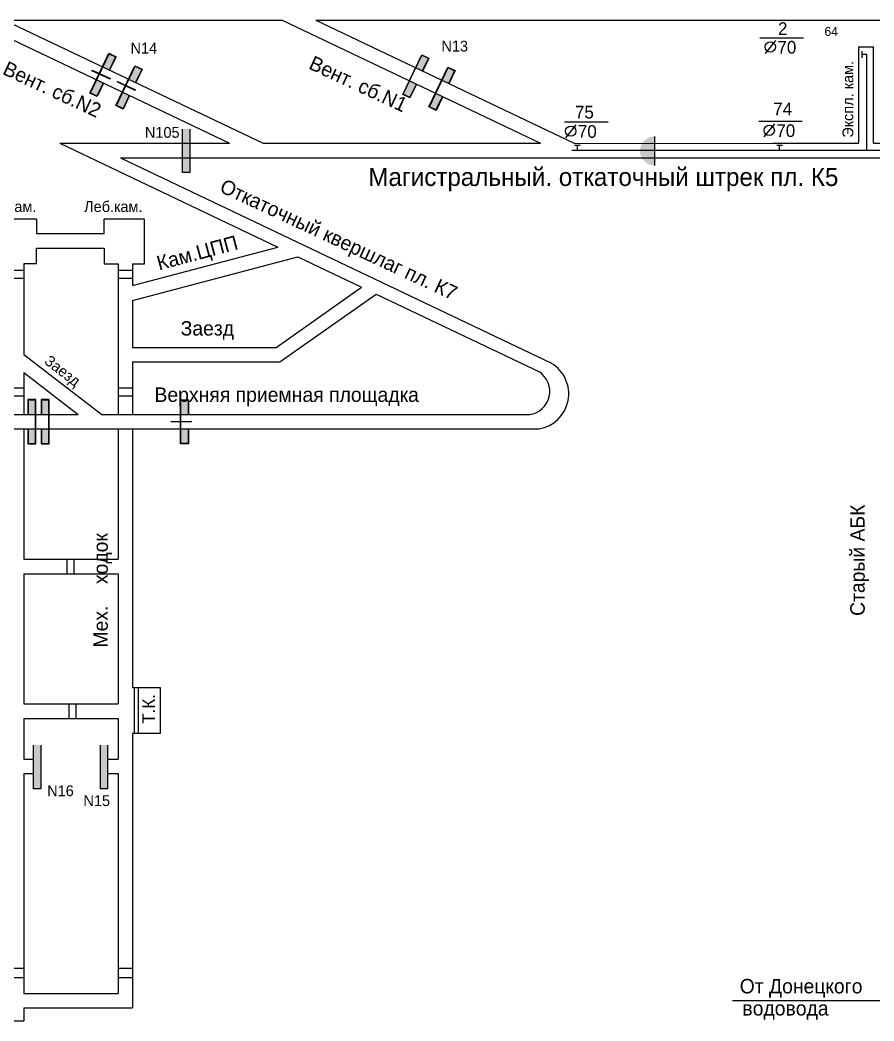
# Model space of a CAD drawing. Header units: millimetres. Extents: x -1214 to 333, y -475 to 396.
# Drawn here: x -730.9 to -494.9, y -472.9 to -196.3 of the extents above; entities that cross this region are included whole.
import ezdxf

# ---------------------------------------------------------------- set-up
doc = ezdxf.new("R2010")
doc.units = ezdxf.units.MM
for name, color, linetype in [('Двери', 7, 'Continuous'), ('Заслоны', 7, 'Continuous'), ('Номера перемычек', 7, 'Continuous'), ('Перемычки', 7, 'Continuous'), ('Пожарные арки', 7, 'Continuous'), ('Пп краны', 1, 'Continuous'), ('Трубопровод', 1, 'Continuous')]:
    doc.layers.add(name, color=color, linetype=linetype)

msp = doc.modelspace()

# ---------------------------------------------------------------- hatches: boundary and pattern name
for points in [[(-686.55, -307.17), (-689.09, -307.21), (-689.08, -307.38), (-686.55, -307.35)], [(-683.56, -307.14), (-686.55, -307.17), (-686.55, -307.35), (-683.56, -307.31)]]:
    msp.add_hatch(color=256).paths.add_polyline_path(points)
at = {"layer": 'Двери'}
h = msp.add_hatch(color=256, dxfattribs=at)
h.paths.add_polyline_path([(-706.11, -210.14), (-704.34, -206.44), (-706.33, -205.49), (-708.09, -209.19), (-708, -209.24), (-706.28, -205.63), (-704.48, -206.49), (-706.2, -210.1)])
h.paths.add_polyline_path([(-709.72, -212.85), (-708, -209.24), (-708.09, -209.19), (-709.81, -212.8)])
h.paths.add_polyline_path([(-709.59, -217.45), (-707.83, -213.75), (-707.92, -213.71), (-709.64, -217.32), (-711.45, -216.46), (-709.72, -212.85), (-709.81, -212.8), (-711.58, -216.51)])
h = msp.add_hatch(color=3, dxfattribs=at)
h.paths.add_polyline_path([(-704.48, -206.49), (-706.28, -205.63), (-708, -209.24), (-706.2, -210.1)])
h.paths.add_polyline_path([(-711.45, -216.46), (-709.64, -217.32), (-707.92, -213.71), (-709.72, -212.85)])
h = msp.add_hatch(color=256, dxfattribs=at)
h.paths.add_polyline_path([(-619.63, -210.51), (-617.87, -206.81), (-619.85, -205.87), (-621.62, -209.57), (-621.53, -209.61), (-619.81, -206), (-618, -206.86), (-619.72, -210.47)])
h.paths.add_polyline_path([(-623.25, -213.22), (-621.53, -209.61), (-621.62, -209.57), (-623.34, -213.18)])
h.paths.add_polyline_path([(-623.12, -217.83), (-621.36, -214.12), (-621.45, -214.08), (-623.17, -217.69), (-624.97, -216.83), (-623.25, -213.22), (-623.34, -213.18), (-625.11, -216.88)])
h = msp.add_hatch(color=3, dxfattribs=at)
h.paths.add_polyline_path([(-618, -206.86), (-619.81, -206), (-621.53, -209.61), (-619.72, -210.47)])
h.paths.add_polyline_path([(-624.97, -216.83), (-623.17, -217.69), (-621.45, -214.08), (-623.25, -213.22)])
h = msp.add_hatch(color=256, dxfattribs=at)
h.paths.add_polyline_path([(-709.05, -211.2), (-708.98, -211.04), (-710.93, -210.14), (-711, -210.3)])
h.paths.add_polyline_path([(-705.99, -212.62), (-705.92, -212.46), (-708.88, -211.09), (-708.96, -211.24)])
h = msp.add_hatch(color=256, dxfattribs=at)
h.paths.add_polyline_path([(-698.89, -213.59), (-697.12, -209.88), (-699.11, -208.94), (-700.87, -212.64), (-700.78, -212.68), (-699.06, -209.07), (-697.25, -209.93), (-698.98, -213.54)])
h.paths.add_polyline_path([(-702.5, -216.29), (-700.78, -212.68), (-700.87, -212.64), (-702.59, -216.25)])
h.paths.add_polyline_path([(-702.37, -220.9), (-700.61, -217.2), (-700.7, -217.15), (-702.42, -220.76), (-704.23, -219.9), (-702.5, -216.29), (-702.59, -216.25), (-704.36, -219.95)])
h = msp.add_hatch(color=3, dxfattribs=at)
h.paths.add_polyline_path([(-697.25, -209.93), (-699.06, -209.07), (-700.78, -212.68), (-698.98, -213.54)])
h.paths.add_polyline_path([(-704.23, -219.9), (-702.42, -220.76), (-700.7, -217.15), (-702.5, -216.29)])
h = msp.add_hatch(color=256, dxfattribs=at)
h.paths.add_polyline_path([(-612.41, -213.96), (-610.65, -210.26), (-612.63, -209.31), (-614.4, -213.01), (-614.31, -213.05), (-612.59, -209.44), (-610.78, -210.3), (-612.5, -213.91)])
h.paths.add_polyline_path([(-616.03, -216.66), (-614.31, -213.05), (-614.4, -213.01), (-616.12, -216.62)])
h.paths.add_polyline_path([(-615.9, -221.27), (-614.13, -217.57), (-614.23, -217.53), (-615.95, -221.14), (-617.75, -220.27), (-616.03, -216.66), (-616.12, -216.62), (-617.89, -220.32)])
h = msp.add_hatch(color=3, dxfattribs=at)
h.paths.add_polyline_path([(-610.78, -210.3), (-612.59, -209.44), (-614.31, -213.05), (-612.5, -213.91)])
h.paths.add_polyline_path([(-617.75, -220.27), (-615.95, -221.14), (-614.23, -217.53), (-616.03, -216.66)])
h = msp.add_hatch(color=256, dxfattribs=at)
h.paths.add_polyline_path([(-702.09, -214.31), (-702.01, -214.15), (-703.97, -213.25), (-704.04, -213.41)])
h.paths.add_polyline_path([(-699.03, -215.73), (-698.95, -215.57), (-701.92, -214.2), (-702, -214.35)])
msp.add_hatch(color=256, dxfattribs=at).paths.add_polyline_path([(-701.75, -214.47), (-701.67, -214.31), (-703.97, -213.25), (-704.04, -213.41)])
h = msp.add_hatch(color=256, dxfattribs=at)
h.paths.add_polyline_path([(-683.86, -238.57), (-683.86, -234.47), (-683.96, -234.47), (-683.96, -238.47), (-685.96, -238.47), (-685.96, -234.47), (-686.06, -234.47), (-686.06, -238.57)])
h.paths.add_polyline_path([(-683.96, -234.47), (-683.86, -234.47), (-683.86, -226.37), (-686.06, -226.37), (-686.06, -234.47), (-685.96, -234.47), (-685.96, -226.47), (-683.96, -226.47)])
h = msp.add_hatch(color=3, dxfattribs=at)
h.paths.add_polyline_path([(-685.96, -238.47), (-683.96, -238.47), (-683.96, -234.47), (-685.96, -234.47)])
h.paths.add_polyline_path([(-683.96, -230.47), (-685.96, -230.47), (-685.96, -234.47), (-683.96, -234.47)])
h.paths.add_polyline_path([(-683.96, -230.47), (-683.96, -226.47), (-685.96, -226.47), (-685.96, -230.47)])
h = msp.add_hatch(color=256, dxfattribs=at)
h.paths.add_polyline_path([(-728.75, -305.31), (-728.75, -301.21), (-726.55, -301.21), (-726.55, -305.31), (-726.65, -305.31), (-726.65, -301.31), (-728.65, -301.31), (-728.65, -305.31)])
h.paths.add_polyline_path([(-726.65, -309.31), (-726.65, -305.31), (-726.55, -305.31), (-726.55, -309.31)])
h.paths.add_polyline_path([(-728.75, -313.41), (-728.75, -309.31), (-728.65, -309.31), (-728.65, -313.31), (-726.65, -313.31), (-726.65, -309.31), (-726.55, -309.31), (-726.55, -313.41)])
h = msp.add_hatch(color=3, dxfattribs=at)
h.paths.add_polyline_path([(-728.65, -301.31), (-726.65, -301.31), (-726.65, -305.31), (-728.65, -305.31)])
h.paths.add_polyline_path([(-726.65, -313.31), (-728.65, -313.31), (-728.65, -309.31), (-726.65, -309.31)])
h = msp.add_hatch(color=256, dxfattribs=at)
h.paths.add_polyline_path([(-725.03, -305.31), (-725.03, -301.21), (-722.83, -301.21), (-722.83, -305.31), (-722.93, -305.31), (-722.93, -301.31), (-724.93, -301.31), (-724.93, -305.31)])
h.paths.add_polyline_path([(-722.93, -309.31), (-722.93, -305.31), (-722.83, -305.31), (-722.83, -309.31)])
h.paths.add_polyline_path([(-725.03, -313.41), (-725.03, -309.31), (-724.93, -309.31), (-724.93, -313.31), (-722.93, -313.31), (-722.93, -309.31), (-722.83, -309.31), (-722.83, -313.41)])
h = msp.add_hatch(color=3, dxfattribs=at)
h.paths.add_polyline_path([(-724.93, -301.31), (-722.93, -301.31), (-722.93, -305.31), (-724.93, -305.31)])
h.paths.add_polyline_path([(-722.93, -313.31), (-724.93, -313.31), (-724.93, -309.31), (-722.93, -309.31)])
h = msp.add_hatch(color=256, dxfattribs=at)
h.paths.add_polyline_path([(-684.35, -305.32), (-684.36, -301.22), (-686.56, -301.22), (-686.55, -305.32), (-686.45, -305.32), (-686.46, -301.32), (-684.46, -301.32), (-684.45, -305.32)])
h.paths.add_polyline_path([(-686.45, -309.32), (-686.45, -305.32), (-686.55, -305.32), (-686.55, -309.32)])
h.paths.add_polyline_path([(-684.35, -313.42), (-684.35, -309.32), (-684.45, -309.32), (-684.45, -313.32), (-686.45, -313.32), (-686.45, -309.32), (-686.55, -309.32), (-686.55, -313.42)])
h = msp.add_hatch(color=3, dxfattribs=at)
h.paths.add_polyline_path([(-684.46, -301.32), (-686.46, -301.32), (-686.45, -305.32), (-684.45, -305.32)])
h.paths.add_polyline_path([(-686.45, -313.32), (-684.45, -313.32), (-684.45, -309.32), (-686.45, -309.32)])
h = msp.add_hatch(color=256, dxfattribs=at)
h.paths.add_polyline_path([(-686.93, -307.35), (-686.93, -307.18), (-689.09, -307.21), (-689.08, -307.38)])
h.paths.add_polyline_path([(-683.56, -307.31), (-683.56, -307.14), (-686.83, -307.18), (-686.83, -307.35)])
at = {"layer": 'Заслоны'}
h = msp.add_hatch(color=7, dxfattribs=at)
h.paths.add_polyline_path([(-555.57, -228.48, 0.267949), (-559.03, -230.48), (-555.57, -230.48)])
h.paths.add_polyline_path([(-555.57, -230.48), (-559.03, -230.48, 0.267949), (-559.03, -234.48), (-555.57, -234.48)])
h.paths.add_polyline_path([(-555.57, -234.48), (-559.03, -234.48, 0.267949), (-555.57, -236.48)])
at = {"layer": 'Перемычки'}
h = msp.add_hatch(color=256, dxfattribs=at)
h.paths.add_polyline_path([(-725.07, -408.83), (-725.07, -404.73), (-725.17, -404.73), (-725.17, -408.73), (-727.17, -408.73), (-727.17, -404.73), (-727.27, -404.73), (-727.27, -408.83)])
h.paths.add_polyline_path([(-725.17, -404.73), (-725.07, -404.73), (-725.07, -396.63), (-727.27, -396.63), (-727.27, -404.73), (-727.17, -404.73), (-727.17, -396.73), (-725.17, -396.73)])
h = msp.add_hatch(color=3, dxfattribs=at)
h.paths.add_polyline_path([(-727.17, -408.73), (-725.17, -408.73), (-725.17, -404.73), (-727.17, -404.73)])
h.paths.add_polyline_path([(-725.17, -400.73), (-727.17, -400.73), (-727.17, -404.73), (-725.17, -404.73)])
h.paths.add_polyline_path([(-725.17, -400.73), (-725.17, -396.73), (-727.17, -396.73), (-727.17, -400.73)])
h = msp.add_hatch(color=256, dxfattribs=at)
h.paths.add_polyline_path([(-706.57, -408.83), (-706.57, -404.73), (-706.67, -404.73), (-706.67, -408.73), (-708.67, -408.73), (-708.67, -404.73), (-708.77, -404.73), (-708.77, -408.83)])
h.paths.add_polyline_path([(-706.67, -404.73), (-706.57, -404.73), (-706.57, -396.63), (-708.77, -396.63), (-708.77, -404.73), (-708.67, -404.73), (-708.67, -396.73), (-706.67, -396.73)])
h = msp.add_hatch(color=3, dxfattribs=at)
h.paths.add_polyline_path([(-708.67, -408.73), (-706.67, -408.73), (-706.67, -404.73), (-708.67, -404.73)])
h.paths.add_polyline_path([(-706.67, -400.73), (-708.67, -400.73), (-708.67, -404.73), (-706.67, -404.73)])
h.paths.add_polyline_path([(-706.67, -400.73), (-706.67, -396.73), (-708.67, -396.73), (-708.67, -400.73)])

# ---------------------------------------------------------------- linework, layer by layer
for p, q in [((-744.44, -196.29), (-673, -230.36)), ((-735.14, -196.29), (-663.71, -230.36)), ((-735.14, -196.29), (-705.67, -196.29)), ((-713.9, -196.29), (-658.47, -196.29)), ((-696.38, -196.29), (-658.47, -196.29)), ((-658.47, -196.29), (-587.04, -230.36)), ((-649.18, -196.29), (-577.75, -230.36)), ((-649.18, -196.29), (-523.38, -196.29)), ((-649.18, -196.29), (-580.23, -196.29)), ((-570.94, -196.29), (-541.46, -196.29)), ((-532.17, -196.29), (-359.17, -196.29)), ((-499.07, -230.28), (-499.07, -203.66)), ((-499.07, -203.66), (-495.06, -203.66)), ((-495.06, -230.36), (-495.06, -203.66)), ((-719.91, -230.36), (-659.67, -259.09)), ((-719.91, -230.36), (-673, -230.36)), ((-663.71, -230.36), (-587.04, -230.36)), ((-577.75, -230.36), (-522.66, -230.39)), ((-522.73, -230.36), (-499.07, -230.36)), ((-495.06, -230.36), (-422.84, -230.36)), ((-703.14, -234.36), (-584.02, -291.17)), ((-703.14, -234.36), (-568.26, -234.36)), ((-568.39, -234.36), (-407.15, -234.36)), ((-726.37, -251.33), (-737.01, -251.33)), ((-726.37, -251.33), (-726.37, -255.31)), ((-707.6, -255.31), (-707.6, -251.33)), ((-696.44, -251.33), (-707.6, -251.33)), ((-696.44, -263.72), (-696.44, -251.33)), ((-726.37, -255.31), (-707.6, -255.31)), ((-726.33, -263.69), (-726.33, -259.31)), ((-726.33, -259.31), (-707.6, -259.31)), ((-707.6, -259.31), (-707.6, -263.72)), ((-699.79, -269.68), (-659.67, -259.09)), ((-699.79, -273.79), (-654.11, -261.74)), ((-654.11, -261.74), (-636.5, -270.14)), ((-726.33, -263.69), (-729.79, -263.69)), ((-729.79, -263.69), (-729.79, -288.7)), ((-707.6, -263.72), (-703.79, -263.72)), ((-703.79, -263.72), (-703.79, -305.31)), ((-699.79, -263.72), (-696.44, -263.72)), ((-699.79, -263.72), (-699.79, -269.68)), ((-660.09, -286.81), (-636.5, -270.14)), ((-699.79, -273.79), (-699.79, -286.81)), ((-659.07, -290.8), (-632.43, -272.08)), ((-632.43, -272.08), (-587.37, -293.57)), ((-595.59, -281.87), (-595.59, -281.87)), ((-699.79, -286.81), (-660.09, -286.81)), ((-729.79, -288.7), (-708.24, -305.31)), ((-699.79, -290.8), (-699.79, -305.31)), ((-699.79, -290.8), (-659.07, -290.8)), ((-729.79, -293.75), (-729.79, -305.31)), ((-729.79, -293.75), (-714.79, -305.31)), ((-740.07, -305.31), (-714.79, -305.31)), ((-729.79, -305.31), (-729.79, -305.31)), ((-708.24, -305.31), (-590.04, -305.33)), ((-748.5, -309.31), (-587.47, -309.31)), ((-729.79, -309.31), (-729.79, -345.31)), ((-703.79, -309.31), (-703.79, -345.31)), ((-699.79, -309.31), (-699.79, -380.76)), ((-729.79, -345.31), (-703.79, -345.31)), ((-729.79, -349.31), (-729.79, -385.31)), ((-729.79, -349.31), (-703.79, -349.31)), ((-703.79, -349.31), (-703.79, -385.31)), ((-699.79, -380.76), (-692.17, -380.76)), ((-692.17, -380.76), (-692.17, -393.48)), ((-729.79, -385.31), (-703.79, -385.31)), ((-729.79, -389.31), (-703.79, -389.31)), ((-729.79, -389.31), (-729.79, -400.55)), ((-703.79, -389.31), (-703.79, -400.55)), ((-699.79, -393.48), (-699.79, -469.31)), ((-692.17, -393.48), (-699.79, -393.48)), ((-729.79, -400.55), (-727.17, -400.55)), ((-706.67, -400.55), (-703.79, -400.55)), ((-729.79, -404.55), (-729.79, -465.31)), ((-729.79, -404.55), (-727.17, -404.55)), ((-706.67, -404.55), (-703.79, -404.55)), ((-703.79, -404.55), (-703.79, -465.31)), ((-729.79, -465.31), (-703.79, -465.31)), ((-729.79, -469.31), (-699.79, -469.31)), ((-729.79, -469.31), (-729.79, -472.93)), ((-733.79, -472.93), (-729.79, -472.93))]:
    msp.add_line(p, q)
for centre, radius, start, end in [((-589.09, -299.61), 9.84, 279.4622, 58.964), ((-590.93, -298.94), 6.45, 277.9431, 56.4125)]:
    msp.add_arc(centre, radius, start, end)
at = {"layer": 'Двери'}
for points in [[(-707.83, -213.75), (-709.59, -217.45), (-711.58, -216.51), (-706.33, -205.49), (-704.34, -206.44), (-706.11, -210.14)], [(-707.92, -213.71), (-709.64, -217.32), (-711.45, -216.46), (-706.28, -205.63), (-704.48, -206.49), (-706.2, -210.1)], [(-621.36, -214.12), (-623.12, -217.83), (-625.11, -216.88), (-619.85, -205.87), (-617.87, -206.81), (-619.63, -210.51)], [(-621.45, -214.08), (-623.17, -217.69), (-624.97, -216.83), (-619.81, -206), (-618, -206.86), (-619.72, -210.47)], [(-700.61, -217.2), (-702.37, -220.9), (-704.36, -219.95), (-699.11, -208.94), (-697.12, -209.88), (-698.89, -213.59)], [(-700.7, -217.15), (-702.42, -220.76), (-704.23, -219.9), (-699.06, -209.07), (-697.25, -209.93), (-698.98, -213.54)], [(-614.13, -217.57), (-615.9, -221.27), (-617.89, -220.32), (-612.63, -209.31), (-610.65, -210.26), (-612.41, -213.96)], [(-614.23, -217.53), (-615.95, -221.14), (-617.75, -220.27), (-612.59, -209.44), (-610.78, -210.3), (-612.5, -213.91)], [(-683.96, -226.47), (-683.96, -238.47), (-685.96, -238.47), (-685.96, -226.47)], [(-728.75, -309.31), (-728.75, -313.41), (-726.55, -313.41), (-726.55, -301.21), (-728.75, -301.21), (-728.75, -305.31)], [(-728.65, -309.31), (-728.65, -313.31), (-726.65, -313.31), (-726.65, -301.31), (-728.65, -301.31), (-728.65, -305.31)], [(-725.03, -309.31), (-725.03, -313.41), (-722.83, -313.41), (-722.83, -301.21), (-725.03, -301.21), (-725.03, -305.31)], [(-724.93, -309.31), (-724.93, -313.31), (-722.93, -313.31), (-722.93, -301.31), (-724.93, -301.31), (-724.93, -305.31)], [(-684.35, -309.32), (-684.35, -313.42), (-686.55, -313.42), (-686.56, -301.22), (-684.36, -301.22), (-684.35, -305.32)], [(-684.45, -309.32), (-684.45, -313.32), (-686.45, -313.32), (-686.46, -301.32), (-684.46, -301.32), (-684.45, -305.32)]]:
    msp.add_lwpolyline(points, dxfattribs=at)
for points in [[(-710.93, -210.14), (-705.92, -212.46), (-705.99, -212.62), (-711, -210.3)], [(-703.97, -213.25), (-698.95, -215.57), (-699.03, -215.73), (-704.04, -213.41)], [(-689.09, -307.21), (-683.56, -307.14), (-683.56, -307.31), (-689.08, -307.38)]]:
    msp.add_lwpolyline(points, close=True, dxfattribs=at)
at = {"layer": 'Заслоны', "color": 7}
msp.add_line((-555.57, -228.48), (-555.57, -236.48), dxfattribs=at)
at = {"layer": 'Перемычки'}
for points in [[(-725.17, -396.73), (-725.17, -408.73), (-727.17, -408.73), (-727.17, -396.73)], [(-706.67, -396.73), (-706.67, -408.73), (-708.67, -408.73), (-708.67, -396.73)]]:
    msp.add_lwpolyline(points, dxfattribs=at)
at = {"layer": 'Пожарные арки', "color": 1}
for p, q in [((-733.76, -265.43), (-729.76, -265.43)), ((-703.76, -265.43), (-699.76, -265.43)), ((-733.76, -267.63), (-729.76, -267.63)), ((-703.76, -267.63), (-699.76, -267.63)), ((-733.72, -297.93), (-729.72, -297.93)), ((-703.72, -297.93), (-699.72, -297.93)), ((-733.72, -300.13), (-729.72, -300.13)), ((-703.72, -300.13), (-699.72, -300.13)), ((-717.91, -345.31), (-717.91, -349.31)), ((-716.02, -345.31), (-716.02, -349.31)), ((-699.38, -380.76), (-699.38, -393.48)), ((-698.2, -380.76), (-698.2, -393.48)), ((-717.4, -385.31), (-717.4, -389.31)), ((-715.5, -385.31), (-715.5, -389.31)), ((-733.73, -458.29), (-729.73, -458.29)), ((-703.73, -458.29), (-699.73, -458.29)), ((-733.73, -460.87), (-729.73, -460.87)), ((-703.73, -460.87), (-699.73, -460.87))]:
    msp.add_line(p, q, dxfattribs=at)
at = {"layer": 'Пп краны', "color": 7}
for p, q in [((-526.43, -201.2), (-514.41, -201.2)), ((-522.13, -201.98), (-525.01, -205.57)), ((-580.4, -224.46), (-568.37, -224.46)), ((-577.28, -225.24), (-580.16, -228.83)), ((-526.73, -224.24), (-514.7, -224.24)), ((-522.43, -225.02), (-525.31, -228.61))]:
    msp.add_line(p, q, dxfattribs=at)
at = {"layer": 'Пп краны'}
for p, q in [((-577.62, -230.9), (-576.12, -230.9)), ((-576.87, -232.4), (-576.87, -230.9)), ((-521.72, -230.9), (-520.22, -230.9)), ((-520.97, -232.4), (-520.97, -230.9))]:
    msp.add_line(p, q, dxfattribs=at)
at = {"layer": 'Пп краны', "color": 7}
for centre in [(-523.55, -203.75), (-578.7, -227.01), (-523.85, -226.79)]:
    msp.add_circle(centre, 1.42, dxfattribs=at)
at = {"layer": 'Трубопровод'}
for p, q in [((-498.21, -204.88), (-498.21, -206.72)), ((-496.87, -205.78), (-498.21, -205.78)), ((-350.1, -232.4), (-578.36, -232.4))]:
    msp.add_line(p, q, dxfattribs=at)
at = {"layer": 'Трубопровод', "color": 1}
msp.add_line((-496.87, -232.4), (-496.87, -205.72), dxfattribs=at)
at = {"layer": 'Трубопровод', "color": 5, "lineweight": 25}
msp.add_line((-533.97, -467.24), (-487.34, -467.24), dxfattribs=at)

# ---------------------------------------------------------------- texts
for s, height, rotation, p in [('Вент. сб.N1', 4, 335, (-651.38, -209.63)), ('Вент. сб.N2', 4, 335, (-735.97, -211.14)), ('Экспл. кам.', 3, 90, (-500.6, -228.83)), ('Откаточный квершлаг пл. К7', 4, 335, (-676.01, -243.65)), ('Кам.ЦПП', 4, 15, (-692.45, -265.52)), ('Заезд', 3, 322.4569, (-724.42, -291.05)), ('Мех.    ходок', 4, 90, (-706.62, -369.73)), ('Т.К.', 3.5, 90, (-693.59, -390.78))]:
    msp.add_text(s, height=height, rotation=rotation).set_placement(p)
for s, height, p in [('Магистральный. откаточный штрек пл. К5', 5, (-634.64, -242.16)), ('Леб.кам.', 3, (-742.48, -249.35)), ('Леб.кам.', 3, (-713.17, -249.35)), ('Заезд', 4, (-686.5, -283.5)), ('Верхняя приемная площадка', 4, (-693.72, -301.83))]:
    msp.add_text(s, height=height).set_placement(p)
at = {"layer": 'Номера перемычек'}
for s, p in [('N14', (-700.36, -205.55)), ('N13', (-614.43, -205.01)), ('N105', (-696.38, -228.85)), ('N16', (-723.38, -410.81)), ('N15', (-713.36, -413.54))]:
    msp.add_text(s, height=3, dxfattribs=at).set_placement(p)
at = {"layer": 'Пп краны', "color": 7}
for s, p in [('2', (-521.41, -200.42)), ('70', (-521.57, -205.57)), ('75', (-577.52, -223.51)), ('74', (-522.72, -222.6)), ('70', (-576.72, -228.84)), ('70', (-521.87, -228.62))]:
    msp.add_text(s, height=3.5, dxfattribs=at).set_placement(p)
at = {"layer": 'Пп краны'}
msp.add_text('64', height=2.5, dxfattribs=at).set_placement((-508.58, -200.69))
at = {"layer": 'Трубопровод', "color": 7}
msp.add_text('Старый АБК', height=4, rotation=90, dxfattribs=at).set_placement((-497.46, -360.99))
at = {"layer": 'Трубопровод', "color": 5, "lineweight": 25}
for s, p in [('От Донецкого', (-532, -465.3)), ('водовода', (-531.26, -471.42))]:
    msp.add_text(s, height=4, dxfattribs=at).set_placement(p)

doc.saveas('drawing.dxf')
